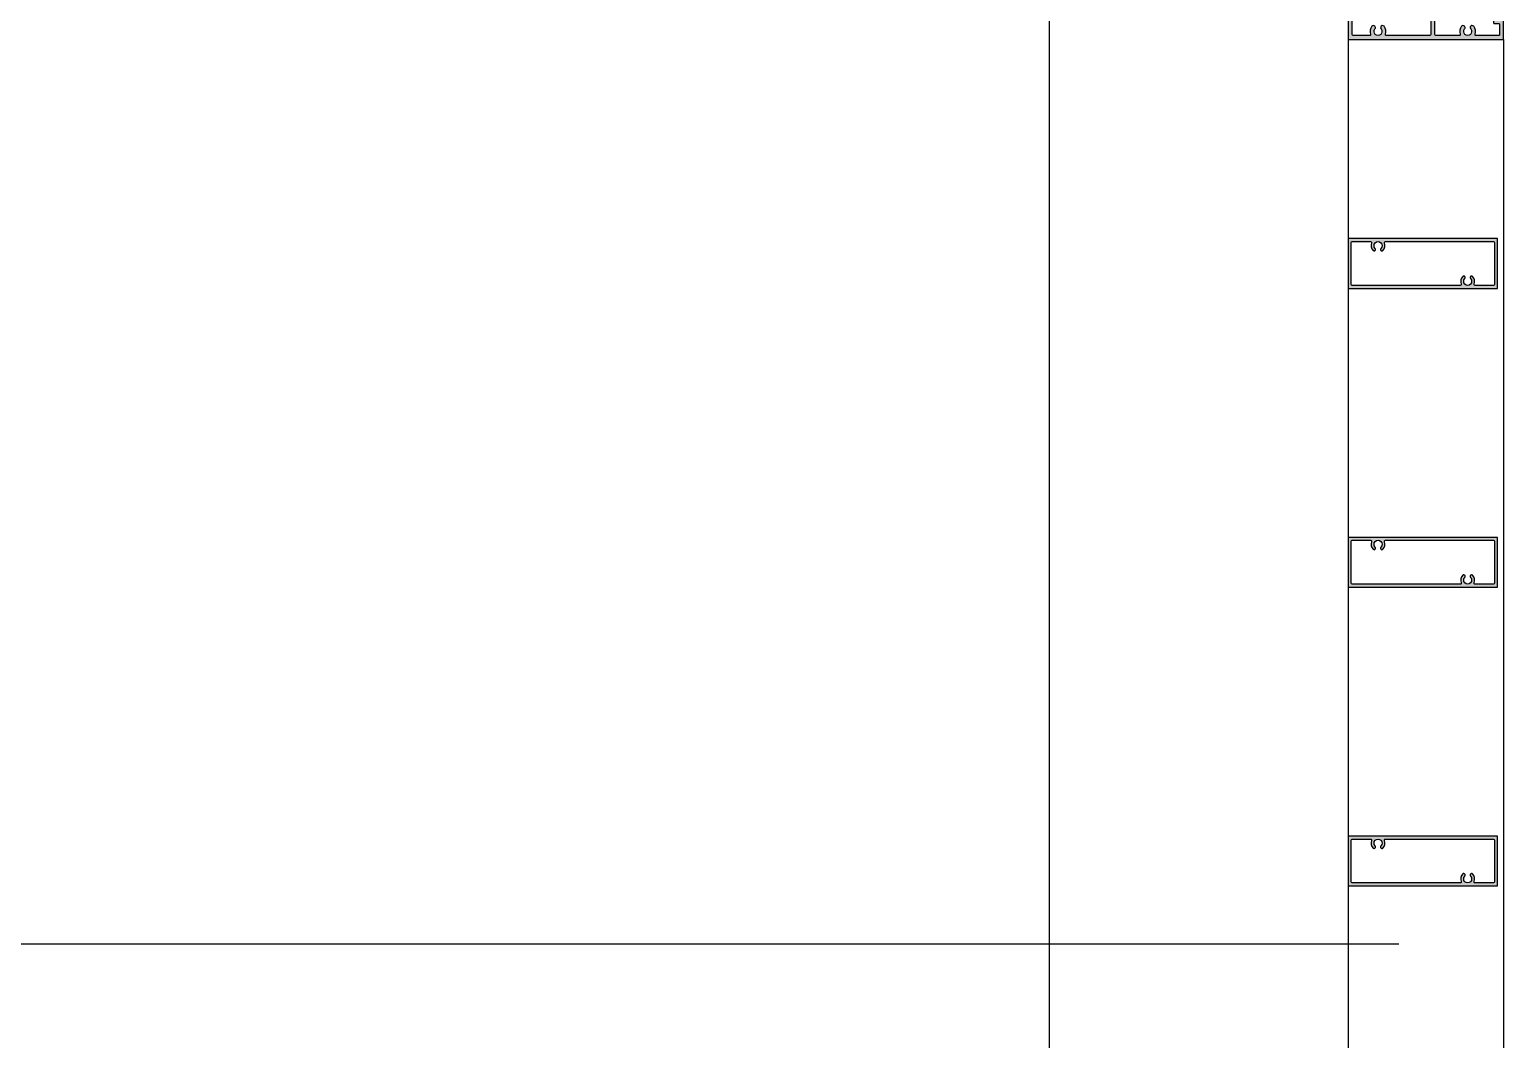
# Model space of a CAD drawing. Header units: millimetres. Extents: x 12351878 to 12381578, y 696206 to 738256.
# Drawn here: x 12356123 to 12356862, y 717767 to 718274 of the extents above; entities that cross this region are included whole.
import ezdxf

# ---------------------------------------------------------------- set-up
doc = ezdxf.new("R2010")
doc.units = ezdxf.units.MM
doc.header["$LTSCALE"] = 1000
for name, color, linetype in [('DIM_LEAD', 3, 'Continuous'), ('EXTRUSION-V', 141, 'Continuous'), ('EXTRUSION1', 4, 'Continuous'), ('SYMBOL', 7, 'Continuous'), ('型材断面填充', 254, 'Continuous')]:
    doc.layers.add(name, color=color, linetype=linetype)

# ---------------------------------------------------------------- blocks, each defined once
blk = doc.blocks.new('20211014-LC01')
at = {"layer": '型材断面填充', "linetype": 'ByBlock'}
h = blk.add_hatch(color=256, dxfattribs=at)
edge = h.paths.add_edge_path()
edge.add_line((2.182787284255028e-11, 30.00000132540299), (0, 0))
edge.add_line((0, 0), (77.99999910921179, 0))
edge.add_line((77.99999910921179, 0), (77.99999910921179, 10))
edge.add_line((77.99999910921179, 10), (72.99999910921179, 10))
edge.add_line((72.99999910921179, 10), (72.99999910921179, 8.30000000000291))
edge.add_arc((73.29999910921651, 8.30000000000473), 0.3000000000047294, 180.0000000003474, 269.9999999996526)
edge.add_line((73.2999991092147, 8), (75.69999910920887, 8))
edge.add_arc((75.69999910921251, 7.700000000000728), 0.2999999999992724, 6.947971087356564e-10, 90.0000000006948, ccw=False)
edge.add_line((75.99999910921179, 7.700000000004366), (75.99999910921179, 2.30000000000291))
edge.add_arc((75.6999991092107, 2.300000000008367), 0.3000000000010914, 269.9999999996526, 359.9999999989578, ccw=False)
edge.add_line((75.69999910920887, 2.000000000007276), (64.24264068706543, 2))
edge.add_arc((64.24264068707105, 2.500000000004484), 0.500000000004484, 160.5287793647621, 269.99999999935676, ccw=False)
edge.add_arc((59.99999999996054, 4.00000000001153), 3.999999999989583, 340.5287793654656, 400.5287793656448)
edge.add_arc((62.28023896606836, 5.949489742849121), 0.999999999992013, 40.52877936183034, 220.5287793663074)
edge.add_arc((59.99999999991791, 4.000000000101863), 1.999999999979257, -220.52877936528262, 40.52877936445998, ccw=False)
edge.add_arc((57.71976103376196, 5.949489742843847), 0.9999999999927719, 319.4712206357726, 499.4712206334218)
edge.add_arc((59.99999999992689, 4.000000000056266), 4.000000000001259, 139.4712206342444, 199.4712206351549)
edge.add_arc((55.75735931282482, 2.500000000006407), 0.4999999999991278, -89.99999999993003, 19.471220635221187, ccw=False)
edge.add_line((55.75735931282543, 2.000000000007276), (44.0000250842204, 2.000000000007276))
edge.add_arc((44.0000250842204, 2.500000000007276), 0.5, 180, 270, ccw=False)
edge.add_line((43.5000250842204, 2.500000000007276), (43.50002508424222, 45.00000132540299))
edge.add_line((43.50002508424222, 45.00000132540299), (41.50002508423859, 45.00000132540299))
edge.add_line((41.50002508423859, 45.00000132540299), (41.5000250842204, 2.5))
edge.add_arc((41.0000250842204, 2.5), 0.5, -90, 0, ccw=False)
edge.add_line((41.0000250842204, 2), (19.24264068213961, 2))
edge.add_arc((19.24264068214507, 2.500000000006199), 0.500000000006199, 160.5287793641556, 269.99999999937387, ccw=False)
edge.add_arc((14.99999999505231, 4.000000000029332), 3.999999999976509, 340.5287793652395, 400.5287793653322)
edge.add_arc((17.28023896116406, 5.949489742834308), 0.999999999997143, 40.5287793621472, 220.5287793660365)
edge.add_arc((14.99999999500717, 4.000000000087311), 1.999999999978857, -220.52877936556672, 40.52877936446981, ccw=False)
edge.add_arc((12.71976102885796, 5.949489742836571), 0.9999999999927746, 319.4712206357727, 499.4712206334216)
edge.add_arc((14.99999999502323, 4.000000000039907), 4.000000000007418, 139.4712206341486, 199.4712206347646)
edge.add_arc((10.75735930789142, 2.500000000013267), 0.5000000000132675, -89.99999999906203, 19.47122063469891, ccw=False)
edge.add_line((10.75735930789961, 2), (2.5, 2))
edge.add_arc((2.5, 2.5), 0.5, 180, 270, ccw=False)
edge.add_line((2, 2.5), (2.000000000021828, 30.00000132540299))
edge.add_line((2.000000000021828, 30.00000132540299), (2.182787284255028e-11, 30.00000132540299))
at = {"color": 0, "linetype": 'ByBlock'}
blk.add_lwpolyline([(2.182787284255028e-11, 30.00000132540299), (0, 0), (77.99999910921179, 0), (77.99999910921179, 10), (72.99999910921179, 10), (72.99999910921179, 8.30000000000291, 0.4142135623695433), (73.2999991092147, 8), (75.69999910920887, 8, -0.414213562373095), (75.99999910921179, 7.700000000004366), (75.99999910921179, 2.30000000000291, -0.414213562369543), (75.69999910920887, 2.000000000007276), (64.24264068706543, 2, -0.5176380902056175), (63.77123616627796, 2.666666666678793, 0.2679491924319606), (63.04031862148986, 6.599319657056185, 1.000000000039071), (61.52015931069764, 5.299659828582662, -2.170601334408003), (58.47984068915684, 5.29965982860449, 0.999999999979483), (56.95968137839373, 6.599319657114393, 0.2679491924353811), (56.2287638336129, 2.666666666678793, -0.5176380902086928), (55.75735931282543, 2.000000000007276), (44.0000250842204, 2.000000000007276, -0.4142135623730951), (43.5000250842204, 2.500000000007276), (43.50002508424222, 45.00000132540299), (41.50002508423859, 45.00000132540299), (41.5000250842204, 2.5, -0.414213562373095), (41.0000250842204, 2), (19.24264068213961, 2, -0.5176380902090658), (18.77123616135214, 2.666666666686069, 0.2679491924315565), (18.04031861658586, 6.599319657048909, 1.000000000033942), (16.52015930578636, 5.29965982856811, -2.170601334415327), (13.47984068425285, 5.299659828597214, 0.999999999979483), (11.95968137348973, 6.599319657107117, 0.2679491924340037), (11.22876382869435, 2.666666666686069, -0.5176380902010047), (10.75735930789961, 2), (2.5, 2, -0.414213562373095), (2, 2.5), (2.000000000021828, 30.00000132540299)], format="xyb", close=True, dxfattribs=at)
blk = doc.blocks.new('20210923-LC06')
at = {"layer": '型材断面填充', "linetype": 'ByBlock'}
h = blk.add_hatch(color=256, dxfattribs=at)
h.paths.add_polyline_path([(75, 12.5), (0, 12.5), (0, -12.5), (75, -12.5)])
edge = h.paths.add_edge_path(flags=16)
edge.add_arc((72.99999999999272, 10.5), 0.5, 0, 90, ccw=False)
edge.add_line((73.49999999999272, 10.5), (73.49999999999272, -10.5))
edge.add_arc((72.99999999999272, -10.5), 0.5, -90, 0, ccw=False)
edge.add_line((72.99999999999272, -11), (63.70809924347122, -11))
edge.add_arc((63.70809924347122, -10.5), 0.5, 157.9756871616606, 270, ccw=False)
edge.add_arc((59.99999999996362, -8.999999999923602), 3.49999999999024, 337.9756871617368, 405.5224881743313)
edge.add_arc((61.96176195076987, -7.002128601492586), 0.6999999863657048, 45.52248817439985, 150.0000000002586)
edge.add_line((61.35554417992535, -6.652128608311614), (61.30384047733969, -6.741682048123039))
edge.add_arc((61.91005825998582, -7.091682048114308), 0.6999999999930533, 150.000000000497, 224.9738861260881)
edge.add_arc((59.99999999498687, -8.999999999916326), 1.99999999646012, -224.97388637242545, 44.97388612635791, ccw=False)
edge.add_arc((58.08994174066902, -7.091682042391767), 0.6999999964802336, 315.0261136276913, 389.999999996758)
edge.add_line((58.69615952028835, -6.741682044186746), (58.64445582000917, -6.652128608351632))
edge.add_arc((58.0382380491501, -7.002128601496224), 0.6999999863618294, 29.99999999656709, 134.4775118258088)
edge.add_arc((59.99999999995634, -8.999999999923602), 3.499999999985485, 134.4775118257521, 202.0243128383078)
edge.add_arc((56.29190075644874, -10.5), 0.5000000000078625, -89.99999999916622, 22.024312838026788, ccw=False)
edge.add_line((56.29190075645602, -11), (2, -11))
edge.add_arc((2, -10.5), 0.5, 180, 270, ccw=False)
edge.add_line((1.5, -10.5), (1.5, 10.5))
edge.add_arc((2, 10.5), 0.5, 90, 180, ccw=False)
edge.add_line((2, 11), (11.2919007564924, 11))
edge.add_arc((11.29190075648512, 10.49999999998909), 0.5000000000109139, -22.024313129871473, 89.99999999916622, ccw=False)
edge.add_arc((15.00000000499858, 8.999999975909304), 3.500000013615411, 157.9756868698486, 225.5224875408107)
edge.add_arc((13.03823803211708, 7.002128599175194), 0.7000000000041585, 225.5224875403132, 330.0000000028977)
edge.add_line((13.64445581477776, 6.652128599209391), (13.696159520332, 6.741682044186746))
edge.add_arc((13.0899417407054, 7.091682042388129), 0.6999999964831274, 330.0000000037976, 404.9738863725193)
edge.add_arc((14.99999999501597, 8.999999999916326), 1.999999996458775, -44.97388612598962, 224.9738863725727, ccw=False)
edge.add_arc((16.9100582600222, 7.091682048121584), 0.6999999999878389, 135.0261138737017, 209.9999999998008)
edge.add_line((16.30384047738335, 6.741682048130315), (16.355544179969, 6.652128608307976))
edge.add_arc((16.96176195081352, 7.002128601492586), 0.6999999863692359, 209.9999999999993, 314.4775118253916)
edge.add_arc((15.00000000002183, 8.999999999923602), 3.499999999983077, 314.477511825457, 382.0243128382527)
edge.add_arc((18.70809924351488, 10.49999999999272), 0.4999999999930083, 90, 202.0243128382656, ccw=False)
edge.add_line((18.70809924351488, 10.99999999998545), (72.99999999999272, 11))
at = {"color": 0, "linetype": 'ByBlock'}
blk.add_lwpolyline([(75, 12.5), (0, 12.5), (0, -12.5), (75, -12.5)], close=True, dxfattribs=at)
blk.add_lwpolyline([(72.99999999999272, 11, -0.4142135623731147), (73.49999999999272, 10.5), (73.49999999999272, -10.5, -0.4142135623730951), (72.99999999999272, -11), (63.70809924347122, -11, -0.5318455158548693), (63.24458683803095, -10.31249999998909, 0.303569696419431), (62.45220242653158, -6.502660764042957, 0.4903143928775128), (61.35554417992535, -6.652128608311614), (61.30384047733969, -6.741682048123039, 0.339327190915275), (61.41485796841152, -7.586431147374242, -2.41265831870223), (58.58514202763035, -7.586431141295179, 0.339327192099483), (58.69615952028835, -6.741682044186746), (58.64445582000917, -6.652128608351632, 0.4903143928944151), (57.54779757338838, -6.502660764050233, 0.3035696964186377), (56.75541316189629, -10.31249999998909, -0.5318455158544906), (56.29190075645602, -11), (2, -11, -0.4142135623730951), (1.5, -10.5), (1.5, 10.5, -0.4142135623730951), (2, 11), (11.2919007564924, 11, -0.5318455174885397), (11.75541316098679, 10.31249999761349, 0.3035696947912896), (12.5477975412723, 6.502660757421836, 0.4903143963226426), (13.64445581477776, 6.652128599209391), (13.696159520332, 6.741682044186746, 0.3393271920984405), (13.58514202766673, 7.586431141295179, -2.412658318694041), (16.41485796845518, 7.58643114737788, 0.3393271909152766), (16.30384047738335, 6.741682048130315), (16.355544179969, 6.652128608307976, 0.49031439287499), (17.45220242657524, 6.502660764039319, 0.3035696964197462), (18.24458683808189, 10.31249999998545, -0.5318455158541423), (18.70809924351488, 10.99999999998545)], format="xyb", close=True, dxfattribs=at)
blk = doc.blocks.new('apqs03')
at = {"layer": 'EXTRUSION-V'}
for p, q in [((3186.999994784594, 40.85449764155783, -3.970925637230901e-08), (3186.999994784594, -929.145324206329)), ((3264.999993894249, -4.145503683830611, -3.970925637230901e-08), (3264.999993894249, -894.1455035228282, 1.973655633294977e-09))]:
    blk.add_line(p, q, dxfattribs=at)
at = {"layer": 'EXTRUSION-V', "elevation": -8.139216837791313e-08}
blk.add_lwpolyline([(3037, 2655.571652868181), (3037, -1584.428432314191)], dxfattribs=at)
at = {"layer": 'EXTRUSION1'}
for name, p in [('20211014-LC01', (3186.999994784594, -4.145503683830611, -3.970925637230901e-08)), ('20210923-LC06', (3186.999930627644, -116.6454149120254)), ('20210923-LC06', (3186.999930627644, -266.6454149120254)), ('20210923-LC06', (3186.999930627644, -416.6454149120254))]:
    blk.add_blockref(name, p, dxfattribs=at)

msp = doc.modelspace()

# ---------------------------------------------------------------- linework, layer by layer
at = {"layer": 'DIM_LEAD'}
msp.add_line((12356810.00000518, 717814.5), (12355491.5, 717814.5), dxfattribs=at)

# ---------------------------------------------------------------- block references
at = {"layer": 'SYMBOL'}
msp.add_blockref('apqs03', (12353597.50000522, 718272.9283430666), dxfattribs=at)

doc.saveas('drawing.dxf')
